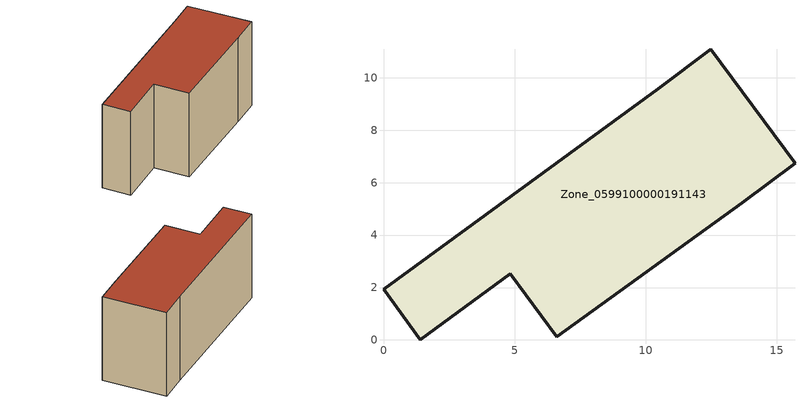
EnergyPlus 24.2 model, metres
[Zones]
Zone_0599100000191143
 floor ground (C_G): 13.69,5.23 6.61,0.12 4.84,2.53 1.41,0 0,1.94 10.49,9.59 12.48,11.1 15.7,6.73 z0
 wall outside (C_F): 15.7,6.73 12.48,11.1 10.49,9.59 0,1.94 1.41,0 4.84,2.53 6.61,0.12 13.69,5.23 15.7,6.73 z0:7.58
 roof outside (C_R): 6.61,0.12 13.69,5.23 15.7,6.73 12.48,11.1 10.49,9.59 0,1.94 1.41,0 4.84,2.53 z7.58
[BUILDING]
Pand.0599100000191143: North Axis=0; Terrain=City; Loads Convergence Tolerance Value=0.04; Temperature Convergence Tolerance Value=0.4; Solar Distribution=FullExterior; Maximum Number of Warmup Days=25; Minimum Number of Warmup Days=1
[Site:Location]
Rotterdam.The.Hague.AP_ZH_NLD Design_Conditions: Latitude=51.96; Longitude=4.45; Time Zone=1; Elevation=-4.5
[SITE:GROUNDTEMPERATURE:BUILDINGSURFACE]
18, 18, 18, 18, 18, 18, 18, 18, 18, 18, 18, 18
[MATERIAL] Thermal Absorptance=0.9; Solar Absorptance=0.7; Visible Absorptance=0.7
Name | Roughness | Thickness | Conductivity | Density | Specific Heat
G.TI.1975-1991 | MediumSmooth | 0.15 | 0.288461 | 540 | 1210
F.TI.1975-1991 | Rough | 0.3 | 0.230769 | 1920 | 840
R.TI.1975-1991 | MediumRough | 0.2 | 0.153846 | 1500 | 1000
[CONSTRUCTION]
C_G: G.TI.1975-1991
C_F: F.TI.1975-1991
C_R: R.TI.1975-1991
[ZONE]
Zone_0599100000191143: Type=1; Multiplier=1; Ceiling Height=Autocalculate; Volume=Autocalculate; Floor Area=autocalculate; Part of Total Floor Area=Yes
[ZONEINFILTRATION:DESIGNFLOWRATE]
Infil_Zone_0599100000191143: Zone or ZoneList or Space or SpaceList=Zone_0599100000191143; Schedule=AlwaysOn; Design Flow Rate Calculation Method=Flow/Area; Flow Rate per Floor Area=0.003; Constant Term Coefficient=1; Temperature Term Coefficient=0; Velocity Term Coefficient=0; Velocity Squared Term Coefficient=0
[HVACTEMPLATE:ZONE:IDEALLOADSAIRSYSTEM]
Zone_0599100000191143: Maximum Heating Supply Air Temperature=50; Minimum Cooling Supply Air Temperature=13; Maximum Heating Supply Air Humidity Ratio=0.0156; Minimum Cooling Supply Air Humidity Ratio=0.0077; Heating Limit=NoLimit; Cooling Limit=NoLimit; Dehumidification Control Type=ConstantSensibleHeatRatio; Cooling Sensible Heat Ratio=0.7; Dehumidification Setpoint=60; Humidification Control Type=None; Humidification Setpoint=30; Outdoor Air Method=None; Outdoor Air Flow Rate per Person=0.00944; Outdoor Air Flow Rate per Zone Floor Area=0; Outdoor Air Flow Rate per Zone=0; Demand Controlled Ventilation Type=None; Outdoor Air Economizer Type=NoEconomizer; Heat Recovery Type=None; Sensible Heat Recovery Effectiveness=0.7; Latent Heat Recovery Effectiveness=0.65
[ZONECONTROL:THERMOSTAT]
ThermostatControl_Zone_0599100000191143: Zone or ZoneList=Zone_0599100000191143; Control Type Schedule=DualSetpointControlType; Control 1=Thermostat_Zone_0599100000191143; Temperature Difference Between Cutout And Setpoint=0
[THERMOSTATSETPOINT:DUALSETPOINT]
Thermostat_Zone_0599100000191143: Heating Setpoint Temperature Schedule=HeatingSetpoint_Zone_0599100000191143; Cooling Setpoint Temperature Schedule=CoolingSetpoint_Zone_0599100000191143
[SCHEDULE:COMPACT]
HeatingSetpoint_Zone_0599100000191143: Through: 12/31, For: AllDays, Until: 24:00, 21
CoolingSetpoint_Zone_0599100000191143: Through: 12/31, For: AllDays, Until: 24:00, 24
DualSetpointControlType: Through: 12/31, For: AllDays, Until: 24:00, 4
AlwaysOn: Through: 12/31, For: AllDays, Until: 24:00, 1
